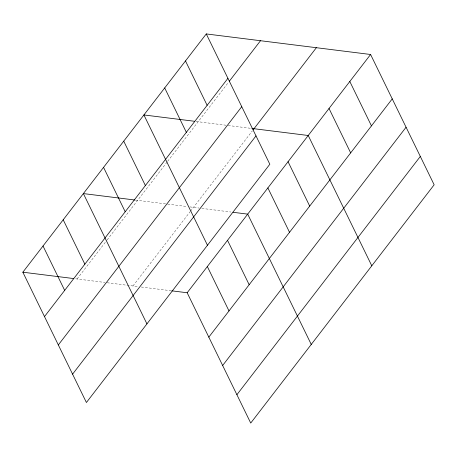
<?xml version="1.0" encoding="UTF-8"?>
<svg xmlns="http://www.w3.org/2000/svg" width="457" height="457" viewBox="0 0 457 457"><rect width="100%" height="100%" fill="white"/><g stroke="black" fill="none" stroke-linecap="round" stroke-linejoin="round"><path stroke-width="0.34" stroke-dasharray="2.29 1.71" d="M77.073 278.987L106.698 240.508M107.127 239.948L167.228 161.881M167.656 161.321L228.454 82.351M132.947 285.973L190.038 211.808M190.472 211.248L252.287 130.948M196.053 121.471L226.072 125.224M228.163 125.486L251.213 128.366M135.518 200.097L165.543 203.851M167.633 204.113L187.187 206.558M189.981 206.907L199.035 208.038M201.817 208.386L231.013 212.037M75.685 278.81L105.007 282.477M107.104 282.74L138.505 286.665M141.287 287.013L171.181 290.755"/><path stroke-width="0.69" d="M206.273 33.938L269.83 164.246L86.407 402.514L22.85 272.206L206.273 33.938L370.593 54.486L434.15 184.794L250.727 423.062L187.17 292.754L171.878 290.841M44.5 316.587L227.923 78.324M229.317 81.226L260.501 40.719M58.325 344.944L241.753 106.681M253.144 129.834L316.37 47.705M72.577 374.157L256 135.895M187.17 292.754L370.593 54.486M208.82 337.135L392.243 98.872M222.645 365.491L406.073 127.229M236.897 394.705L420.32 156.443M194.659 121.294L143.909 114.953L207.467 245.26M251.91 128.457L308.229 135.495L371.787 265.803M134.826 200.012L83.38 193.579L146.937 323.887M233.099 212.299L247.7 214.127L311.257 344.435M22.85 272.206L73.6 278.553M349.805 81.489L371.455 125.875M329.017 108.492L350.668 152.878M288.053 161.709L309.703 206.09M267.876 187.918L289.527 232.299M185.485 60.941L207.135 105.327M164.697 87.944L186.347 132.33M227.523 240.336L249.174 284.717M207.347 266.545L228.997 310.926M123.733 141.162L145.383 185.542M103.556 167.371L125.207 211.751M63.203 219.788L84.853 264.169M43.027 245.997L64.677 290.378"/></g></svg>
